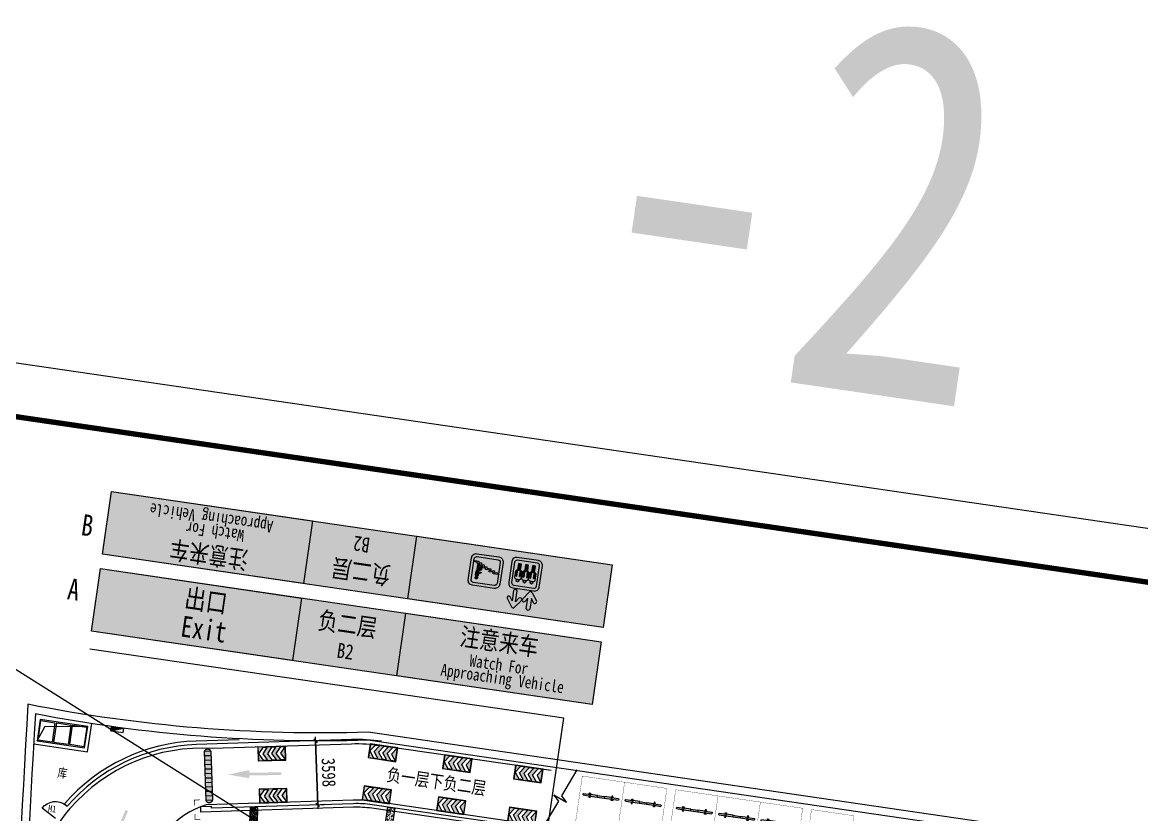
# Model space of a CAD drawing. Header units: inches. Extents: x -414268 to 632271, y -366004 to 318730.
# Drawn here: x 312251 to 375062, y 161812 to 206279 of the extents above; entities that cross this region are included whole.
import ezdxf
from ezdxf.enums import TextEntityAlignment as Align

# ---------------------------------------------------------------- set-up
doc = ezdxf.new("R2010")
doc.units = ezdxf.units.IN
doc.header["$LTSCALE"] = 1200
doc.header["$MEASUREMENT"] = 0
doc.layers.get('0').update_dxf_attribs({"linetype": 'CONTINUOUS', "lineweight": 0})
doc.layers.get('DEFPOINTS').update_dxf_attribs({"linetype": 'CONTINUOUS', "lineweight": 0})
for name, color, linetype, lineweight in [('0--PAI--', 7, 'CONTINUOUS', 0), ('0--PAI--BLACK', 7, 'CONTINUOUS', 0), ('0--PAI--BLUE', 5, 'CONTINUOUS', 0), ('0--PAI--HUANG', 40, 'CONTINUOUS', 0), ('0--尺寸', 3, 'CONTINUOUS', 0), ('0--挡车架', 7, 'CONTINUOUS', 0), ('0--灯箱字(黄底黑字)', 7, 'CONTINUOUS', 0), ('0--直行箭头', 7, 'CONTINUOUS', 0), ('0--立面标', 7, 'CONTINUOUS', 0), ('0--路缘线', 1, 'CONTINUOUS', 0), ('0-增加车位', 6, 'CONTINUOUS', 0), ('0－－车位', 4, 'CONTINUOUS', 0), ('7', 7, 'CONTINUOUS', 0), ('COL-GRID-UG-1_8A_200701111', 7, 'CONTINUOUS', 0), ('COL-GRID-UG-1_8A_200701112', 7, 'CONTINUOUS', 0), ('COL-GRID-UG-1_8A_200701113', 7, 'CONTINUOUS', 0), ('COLUMN', 7, 'CONTINUOUS', 0), ('HY消火栓', 7, 'CONTINUOUS', 0), ('LEE-KT1', 7, 'CONTINUOUS', 0), ('LTP-UG2$0$A-ANNO-SYMB-100', 7, 'CONTINUOUS', 0), ('LTP-UG2$0$A-WALL-PLHT', 7, 'CONTINUOUS', 0), ('PUB_TEXT', 7, 'CONTINUOUS', 0), ('PUB_TITLE', 7, 'CONTINUOUS', 0), ('WALL', 7, 'CONTINUOUS', 0), ('WINDOW', 7, 'CONTINUOUS', 0), ('WINDOW_TEXT', 7, 'CONTINUOUS', 0)]:
    doc.layers.add(name, color=color, linetype=linetype, lineweight=lineweight)
doc.layers.add('0--灯箱--字', color=7, linetype='CONTINUOUS', lineweight=0, true_color=0xf7f7f7)
doc.layers.add('0-栋牌字体', color=7, linetype='CONTINUOUS', lineweight=0, true_color=0xf7f7f7)
doc.styles.add('-宋体', font='', dxfattribs={"width": 0.8})
doc.styles.add('-黑体', font='simhei.ttf', dxfattribs={"width": 0.8})
doc.styles.add('COL-GRID-UG-1_8A_200701112', font='romans.shx', dxfattribs={"width": 0.85})
doc.styles.add('SIMPLEX', font='SIMPLEX.SHX')
doc.styles.get('-宋体').set_extended_font_data('SimSun')
doc.dimstyles.new('DIMN150', dxfattribs={"dimscale": 1.5, "dimtxt": 250, "dimasz": 1, "dimexe": 250, "dimexo": 300, "dimgap": 150, "dimtad": 1, "dimdec": 0, "dimzin": 0, "dimdsep": 46, "dimtxsty": 'COL-GRID-UG-1_8A_200701112', "dimblk": '_DIMX', "dimcen": 0.09, "dimdle": 0.375, "dimclrd": 1, "dimclre": 1, "dimclrt": 7, "dimadec": 0, "dimazin": 0, "dimtfac": 1, "dimtdec": 0, "dimtix": 1, "dimtmove": 0, "dimatfit": 3, "dimldrblk": '_DIMX', "dimfxl": 250, "dimtolj": 1, "dimtzin": 0, "dimarcsym": 0})

# ---------------------------------------------------------------- blocks, each defined once
blk = doc.blocks.new('$DDT_AUDIT_GENERATED__1DE2')
at = {"layer": 'COL-GRID-UG-1_8A_200701112'}
h = blk.add_hatch(dxfattribs=at)
h.set_pattern_fill('AR-CONC', color=251, scale=0.02, angle=8.3206, style=0)
h.set_pattern_definition([(50, (-65.09035, -5.26929), (0.14345204, -0.01255043), [0.015, -0.165]), (355, (-65.09035, -5.26929), (-0.02775027, 0.15043843), [0.012, -0.132]), (100.4514, (-65.0784, -5.27034), (0.11570188, 0.1378879), [0.01274804, -0.14022842]), (46.1842, (-65.09035, -5.2293), (0.2134482, -0.0331038), [0.0225, -0.2475]), (96.6356, (-65.07256, -5.23205), (0.18693254, 0.1948236), [0.01912206, -0.2103426]), (351.1842, (-65.09035, -5.2293), (0.1869324, 0.1948237), [0.018, -0.198]), (21, (-65.07035, -5.23929), (0.1193814, -0.08052378), [0.015, -0.165]), (326, (-65.07035, -5.23929), (0.04866307, 0.14503), [0.012, -0.132]), (71.4514, (-65.0604, -5.246), (0.16804453, 0.0645061), [0.01274804, -0.14022842]), (37.5, (-65.09035, -5.26929), (0.00243197, 0.06657877), [0, -0.1304, 0, -0.134, 0, -0.1325]), (7.5, (-65.09035, -5.26929), (0.05261391, 0.07888234), [0, -0.0764, 0, -0.1274, 0, -0.0505]), (327.5, (-65.13495, -5.26929), (0.106764487, -0.004510974), [0, -0.05, 0, -0.156, 0, -0.207]), (317.5, (-65.15495, -5.26929), (0.11663723, 0.020021), [0, -0.065, 0, -0.1036, 0, -0.147])])
h.paths.add_polyline_path([(0.45, -0.2), (-0.45, -0.2), (-0.45, 0.2), (0.45, 0.2)])
at = {"layer": 'COL-GRID-UG-1_8A_200701113'}
blk.add_lwpolyline([(0.45, -0.2), (-0.45, -0.2), (-0.45, 0.2), (0.45, 0.2)], close=True, dxfattribs=at)
blk = doc.blocks.new('HY')
for p, q in [((0, 0), (0.24, 0)), ((0, 0), (0.24, -0.7)), ((0, 0), (0, -0.7)), ((0.24, 0), (0.24, -0.7)), ((0, -0.7), (0.24, -0.7))]:
    blk.add_line(p, q)
blk.add_solid([(0, 0), (0.24, 0), (0.24, -0.7)])
blk = doc.blocks.new('_DBLK')
blk.add_line((-0.45, 0), (-0.45, -0.95))
blk.add_arc((-0.45, 0), 0.95, 270, 0)
at = {"layer": 'WINDOW_TEXT', "style": 'SIMPLEX', "flags": 9}
blk.add_attdef('A', text='', height=1, dxfattribs=at).set_placement((0, 1.5), align=Align.MIDDLE)
blk = doc.blocks.new('A$C6F4820FC')
at = {"layer": '0--挡车架'}
h = blk.add_hatch(color=256, dxfattribs=at)
h.paths.add_polyline_path([(2018, 79, 0.395204), (2018, 169), (1617, 169), (1617, 79), (1684, 79)])
h.paths.add_polyline_path([(819, 169), (819, 79), (1217, 79), (1217, 169)])
h.paths.add_polyline_path([(418, 79), (418, 169), (351, 169), (18, 169, 0.395204), (18, 79)])
h = blk.add_hatch(color=256, dxfattribs=at)
h.paths.add_polyline_path([(1617, 169), (1684, 169), (1684, 249), (1617, 249)])
h.paths.add_polyline_path([(1639, 209, -1), (1663, 209, -1)], flags=16)
h.paths.add_polyline_path([(1617, 0), (1684, 0), (1684, 79), (1617, 79)])
h.paths.add_polyline_path([(1639, 40, -1), (1663, 40, -1)], flags=16)
h.paths.add_polyline_path([(351, 249), (351, 169), (418, 169), (418, 249)])
h.paths.add_polyline_path([(397, 209, 1), (372, 209, 1)], flags=16)
h.paths.add_polyline_path([(418, 79), (351, 79), (351, 0), (418, 0)])
h.paths.add_polyline_path([(372, 40, -1), (397, 40, -1)], flags=16)
h = blk.add_hatch(color=40, dxfattribs=at)
h.paths.add_polyline_path([(1217, 169), (1217, 79), (1617, 79), (1617, 169)])
h.paths.add_polyline_path([(819, 79), (819, 169), (418, 169), (418, 79)])
for p, q in [((18, 169), (418, 169)), ((18, 79), (418, 79)), ((819, 169), (1217, 169)), ((819, 79), (1217, 79)), ((1617, 169), (2018, 169)), ((1617, 79), (2018, 79))]:
    blk.add_line(p, q, dxfattribs=at)
for points in [[(418, 169), (351, 169), (351, 249), (418, 249)], [(418, 79), (351, 79), (351, 0), (418, 0)], [(1617, 169), (1684, 169), (1684, 249), (1617, 249)], [(1617, 79), (1684, 79), (1684, 0), (1617, 0)]]:
    blk.add_lwpolyline(points, close=True, dxfattribs=at)
at = {"layer": '0--挡车架', "color": 0}
for points in [[(819, 169), (819, 79), (418, 79), (418, 169)], [(1617, 169), (1617, 79), (1217, 79), (1217, 169)]]:
    blk.add_lwpolyline(points, close=True, dxfattribs=at)
at = {"layer": '0--挡车架'}
for centre in [(385, 209), (385, 40), (1651, 209), (1651, 40)]:
    blk.add_circle(centre, 12.1, dxfattribs=at)
for centre, start, end in [((66, 124), 136.8717, 223.1283), ((1970, 124), 316.8717, 43.1283)]:
    blk.add_arc(centre, 65.8, start, end, dxfattribs=at)
blk = doc.blocks.new('A$C001A7B1A')
at = {"layer": '0－－车位', "const_width": 15}
blk.add_lwpolyline([(2407, 5308), (7, 5308), (7, 7), (2407, 7)], close=True, dxfattribs=at)
at = {"layer": '0--挡车架'}
blk.add_blockref('A$C6F4820FC', (190, 883), dxfattribs=at)
blk = doc.blocks.new('A$C5703102E')
at = {"layer": '0--PAI--BLUE'}
h = blk.add_hatch(color=5, dxfattribs=at)
h.paths.add_polyline_path([(220, 300), (410, 569), (220, 569), (30, 300), (220, 30), (410, 30)], flags=16)
h.paths.add_polyline_path([(10, 10), (1189, 10), (1189, 589), (10, 589)])
h.paths.add_polyline_path([(410, 300), (600, 30), (790, 30), (600, 300), (790, 569), (600, 569)], flags=16)
h.paths.add_polyline_path([(1169, 30), (979, 30), (790, 300), (979, 569), (1169, 569), (979, 300)], flags=16)
at = {"layer": '0--PAI--'}
for p, q in [((789, 300), (979, 569)), ((1169, 569), (979, 300)), ((979, 30), (789, 300)), ((979, 300), (1169, 30))]:
    blk.add_line(p, q, dxfattribs=at)
for points in [[(0, 0), (1199, 0), (1199, 599), (0, 599)], [(10, 10), (1189, 10), (1189, 589), (10, 589)], [(220, 300), (410, 569), (220, 569), (30, 300), (220, 30), (410, 30)], [(410, 300), (599, 30), (789, 30), (599, 300), (789, 569), (599, 569)]]:
    blk.add_lwpolyline(points, close=True, dxfattribs=at)
for points in [[(1169, 579), (979, 579)], [(979, 30), (1169, 30)]]:
    blk.add_lwpolyline(points, dxfattribs=at)
blk = doc.blocks.new('A$C64E23C6A')
at = {"layer": '0--PAI--BLACK'}
h = blk.add_hatch(color=256, dxfattribs=at)
h.paths.add_polyline_path([(2875, 0, 0.657895), (2875, 380)])
h.paths.add_polyline_path([(2375, 0), (2625, 0), (2625, 380), (2375, 380)])
h.paths.add_polyline_path([(1875, 0), (2125, 0), (2125, 380), (1875, 380)])
h.paths.add_polyline_path([(1625, 380), (1375, 380), (1375, 0), (1625, 0)])
h.paths.add_polyline_path([(1125, 380), (875, 380), (875, 0), (1125, 0)])
h.paths.add_polyline_path([(375, 0), (625, 0), (625, 380), (375, 380)])
h.paths.add_polyline_path([(125, 0), (125, 380, 0.657895)])
at = {"layer": '0--PAI--HUANG'}
h = blk.add_hatch(color=40, dxfattribs=at)
h.paths.add_polyline_path([(2875, 380), (2625, 380), (2625, 0), (2875, 0)])
h.paths.add_polyline_path([(2375, 380), (2125, 380), (2125, 0), (2375, 0)])
h.paths.add_polyline_path([(1875, 380), (1625, 380), (1625, 0), (1875, 0)])
h.paths.add_polyline_path([(1375, 380), (1125, 380), (1125, 0), (1375, 0)])
h.paths.add_polyline_path([(875, 380), (625, 380), (625, 0), (875, 0)])
h.paths.add_polyline_path([(375, 380), (125, 380), (125, 0), (375, 0)])
for p, q in [((125, 380), (2875, 380)), ((125, 380), (125, 0)), ((125, 0), (2875, 0)), ((375, 380), (375, 0)), ((625, 380), (625, 0)), ((875, 380), (875, 0)), ((1125, 380), (1125, 0)), ((1375, 380), (1375, 0)), ((1625, 380), (1625, 0)), ((1875, 380), (1875, 0)), ((2125, 380), (2125, 0)), ((2375, 380), (2375, 0)), ((2625, 380), (2625, 0)), ((2875, 380), (2875, 0))]:
    blk.add_line(p, q)
for centre, start, end in [((207, 190), 113.31859, 246.68141), ((2793, 190), 293.31859, 66.68141)]:
    blk.add_arc(centre, 207, start, end)
blk = doc.blocks.new('_DIMX')
blk.add_line((-150, 0), (150, 0))
at = {"const_width": 50}
blk.add_lwpolyline([(-70, -70), (70, 70)], dxfattribs=at)
blk = doc.blocks.new('*D288')
at = {"layer": '0--尺寸', "color": 0, "lineweight": -2}
for p, q in [((328706, 165955), (328823, 162362)), ((328901, 165963), (329081, 165969)), ((329017, 162367), (329197, 162373))]:
    blk.add_line(p, q, dxfattribs=at)
at = {"layer": 'DEFPOINTS', "color": 0}
for p in [(328451, 165949), (328568, 162352), (328823, 162360)]:
    blk.add_point(p, dxfattribs=at)
at = {"layer": '0--尺寸', "color": 0, "lineweight": -2, "xscale": 1.5, "yscale": 1.5, "zscale": 1.5}
for p, rotation in [((328706, 165957), 91.85077250246388), ((328823, 162360), 271.8507725024639)]:
    blk.add_blockref('_DIMX', p, dxfattribs=dict(at, rotation=rotation))
at = {"layer": '0--尺寸', "color": 7, "insert": (329439, 164180), "char_height": 750, "attachment_point": 5, "rotation": 271.85077, "style": '-黑体'}
blk.add_mtext('\\A1;3598', dxfattribs=at)
blk = doc.blocks.new('A$C27BC456A')
blk.add_hatch(color=250).paths.add_polyline_path([(14885, 112856), (14885, 114956), (8330, 114956), (8330, 112856)])
at = {"color": 250}
blk.add_lwpolyline([(8330, 114956), (14885, 114956), (14885, 112856), (8330, 112856), (8330, 114956)], dxfattribs=at)
blk = doc.blocks.new('A$C744A17C1')
at = {"true_color": 0xf7f7f7}
h = blk.add_hatch(color=7, dxfattribs=at)
edge = h.paths.add_edge_path()
edge.add_line((-3036, 95701), (-4283, 95701))
edge.add_arc((-4283, 95427), 273, 90, 180)
edge.add_line((-4556, 95427), (-4556, 94185))
edge.add_arc((-4283, 94185), 273, 180, 270)
edge.add_line((-4283, 93912), (-3036, 93912))
edge.add_arc((-3036, 94185), 273, 270, 360)
edge.add_line((-2763, 94185), (-2763, 95427))
edge.add_arc((-3036, 95427), 273, 0, 90)
edge = h.paths.add_edge_path(flags=16)
edge.add_line((-3061, 95535), (-4258, 95535))
edge.add_arc((-4258, 95403), 132, 90, 180)
edge.add_line((-4390, 95403), (-4390, 94210))
edge.add_arc((-4258, 94210), 132, 180, 270)
edge.add_line((-4258, 94078), (-3061, 94078))
edge.add_arc((-3061, 94210), 132, 270, 360)
edge.add_line((-2928, 94210), (-2928, 95403))
edge.add_arc((-3061, 95403), 132, 0, 90)
blk.add_hatch(color=7, dxfattribs=at).paths.add_polyline_path([(-2973, 94899), (-3229, 94898), (-3229, 94814), (-3456, 94813), (-3456, 94729), (-3683, 94728), (-3683, 94643), (-3849, 94643), (-3848, 94559), (-4016, 94558), (-4016, 94474), (-4177, 94473), (-4177, 94389), (-4338, 94388), (-4337, 94303), (-4113, 94304), (-4113, 94389), (-3952, 94389), (-3952, 94474), (-3789, 94474), (-3789, 94559), (-3621, 94559), (-3621, 94636), (-3621, 94644), (-3394, 94644), (-3395, 94729), (-3167, 94729), (-3168, 94814), (-2973, 94814)])
for points in [[(-4150, 94529), (-4150, 94521), (-4147, 94514), (-4143, 94507), (-4138, 94502), (-4126, 94495), (-4111, 94492), (-4097, 94495), (-4091, 94497), (-4085, 94502), (-4080, 94507), (-4076, 94514), (-4074, 94521), (-4073, 94530), (-4073, 94786), (-3976, 94739), (-3975, 94643), (-3974, 94633), (-3972, 94625), (-3968, 94617), (-3963, 94612), (-3957, 94607), (-3951, 94604), (-3936, 94601), (-3922, 94603), (-3916, 94606), (-3910, 94611), (-3905, 94616), (-3901, 94623), (-3898, 94631), (-3898, 94641), (-3898, 94756), (-3900, 94770), (-3905, 94780), (-3913, 94789), (-3922, 94795), (-3922, 94795), (-4039, 94850), (-4039, 94962), (-3945, 94916), (-3932, 94912), (-3920, 94914), (-3911, 94919), (-3905, 94927), (-3902, 94936), (-3904, 94946), (-3910, 94955), (-3915, 94960), (-3922, 94963), (-4039, 95021), (-4039, 95091), (-4041, 95107), (-4046, 95120), (-4053, 95132), (-4063, 95141), (-4074, 95148), (-4086, 95154), (-4100, 95156), (-4114, 95158), (-4128, 95157), (-4142, 95154), (-4155, 95148), (-4166, 95141), (-4175, 95132), (-4183, 95121), (-4188, 95108), (-4190, 95093), (-4190, 94884), (-4189, 94874), (-4186, 94864), (-4177, 94847), (-4164, 94833), (-4150, 94822), (-4150, 94794)], [(-4106, 95186), (-4093, 95189), (-4081, 95195), (-4071, 95203), (-4063, 95213), (-4056, 95224), (-4052, 95236), (-4051, 95250), (-4052, 95263), (-4056, 95275), (-4063, 95286), (-4071, 95296), (-4081, 95304), (-4093, 95310), (-4106, 95314), (-4119, 95315), (-4134, 95314), (-4146, 95310), (-4158, 95304), (-4168, 95296), (-4176, 95286), (-4182, 95275), (-4187, 95263), (-4188, 95250), (-4187, 95236), (-4182, 95224), (-4176, 95213), (-4168, 95203), (-4158, 95195), (-4146, 95189), (-4133, 95186), (-4119, 95184)]]:
    blk.add_hatch(color=256).paths.add_polyline_path(points)
at = {"color": 7, "lineweight": 0, "ltscale": 5, "true_color": 0xf7f7f7}
for points in [[(-3036, 95701), (-4283, 95701, 0.414214), (-4556, 95427), (-4556, 94185, 0.414214), (-4283, 93912), (-3036, 93912, 0.414214), (-2763, 94185), (-2763, 95427, 0.414214)], [(-3061, 95535), (-4258, 95535, 0.414214), (-4390, 95403), (-4390, 94210, 0.414214), (-4258, 94078), (-3061, 94078, 0.414214), (-2928, 94210), (-2928, 95403, 0.414214)]]:
    blk.add_lwpolyline(points, format="xyb", close=True, dxfattribs=at)
at = {"color": 7, "true_color": 0xf7f7f7}
blk.add_lwpolyline([(-2972, 94814), (-2973, 94899), (-3229, 94898), (-3229, 94814), (-3456, 94813), (-3456, 94729), (-3683, 94728), (-3683, 94643), (-3849, 94643), (-3848, 94559), (-4016, 94558), (-4016, 94474), (-4177, 94473), (-4177, 94389), (-4338, 94388), (-4337, 94303), (-4113, 94304), (-4113, 94389), (-3952, 94389), (-3952, 94474), (-3789, 94474), (-3789, 94559), (-3621, 94559), (-3621, 94636), (-3621, 94644), (-3394, 94644), (-3395, 94729), (-3167, 94729), (-3168, 94814), (-2973, 94814), (-2973, 94899)], dxfattribs=at)
at = {"layer": '0-栋牌字体', "linetype": 'ByBlock'}
for points in [[(-4150, 94529), (-4150, 94521), (-4147, 94514), (-4143, 94507), (-4138, 94502), (-4126, 94495), (-4111, 94492), (-4097, 94495), (-4091, 94497), (-4085, 94502), (-4080, 94507), (-4076, 94514), (-4074, 94521), (-4073, 94530), (-4073, 94786), (-3976, 94739), (-3975, 94643), (-3974, 94633), (-3972, 94625), (-3968, 94617), (-3963, 94612), (-3957, 94607), (-3951, 94604), (-3936, 94601), (-3922, 94603), (-3916, 94606), (-3910, 94611), (-3905, 94616), (-3901, 94623), (-3898, 94631), (-3898, 94641), (-3898, 94756), (-3900, 94770), (-3905, 94780), (-3913, 94789), (-3922, 94795), (-3922, 94795), (-4039, 94850), (-4039, 94962), (-3945, 94916), (-3932, 94912), (-3920, 94914), (-3911, 94919), (-3905, 94927), (-3902, 94936), (-3904, 94946), (-3910, 94955), (-3915, 94960), (-3922, 94963), (-4039, 95021), (-4039, 95091), (-4041, 95107), (-4046, 95120), (-4053, 95132), (-4063, 95141), (-4074, 95148), (-4086, 95154), (-4100, 95156), (-4114, 95158), (-4128, 95157), (-4142, 95154), (-4155, 95148), (-4166, 95141), (-4175, 95132), (-4183, 95121), (-4188, 95108), (-4190, 95093), (-4190, 94884), (-4189, 94874), (-4186, 94864), (-4177, 94847), (-4164, 94833), (-4150, 94822), (-4150, 94794)], [(-4106, 95186), (-4093, 95189), (-4081, 95195), (-4071, 95203), (-4063, 95213), (-4056, 95224), (-4052, 95236), (-4051, 95250), (-4052, 95263), (-4056, 95275), (-4063, 95286), (-4071, 95296), (-4081, 95304), (-4093, 95310), (-4106, 95314), (-4119, 95315), (-4134, 95314), (-4146, 95310), (-4158, 95304), (-4168, 95296), (-4176, 95286), (-4182, 95275), (-4187, 95263), (-4188, 95250), (-4187, 95236), (-4182, 95224), (-4176, 95213), (-4168, 95203), (-4158, 95195), (-4146, 95189), (-4133, 95186), (-4119, 95184)]]:
    blk.add_lwpolyline(points, close=True, dxfattribs=at)

msp = doc.modelspace()

# ---------------------------------------------------------------- hatches: boundary and pattern name
for points in [[(328538, 178293.7), (317259, 179943.3), (316745.4, 176431.6), (328024.4, 174782.1)], [(327404.8, 170458.7), (327918.4, 173970.4), (316639.4, 175619.9), (316125.8, 172108.3)], [(333257.5, 169602.8), (344219, 167999.6), (344732.6, 171511.3), (333771.1, 173114.4)]]:
    msp.add_hatch(color=250).paths.add_polyline_path(points)
at = {"lineweight": 0, "ltscale": 5}
for points in [[(333877.1, 173926.1), (328024.4, 174782.1), (328538, 178293.7), (334390.7, 177437.7)], [(327918.4, 173970.4), (333771.1, 173114.4), (333257.5, 169602.8), (327404.8, 170458.7)]]:
    msp.add_hatch(color=152, dxfattribs=at).paths.add_polyline_path(points)
at = {"lineweight": 0, "ltscale": 5, "true_color": 0xf7f7f7}
h = msp.add_hatch(color=7, dxfattribs=at)
edge = h.paths.add_edge_path(flags=0)
edge.add_arc((340822.1, 174827.9), 74, 351.6794, 711.6794, ccw=False)
edge = h.paths.add_edge_path(flags=0)
edge.add_arc((340430.5, 174885.1), 74, 351.6794, 711.6794, ccw=False)
edge = h.paths.add_edge_path(flags=0)
edge.add_arc((340034.9, 174943), 74, 351.6794, 711.6794, ccw=False)
edge = h.paths.add_edge_path()
edge.add_line((339768.4, 174538.1), (340959.4, 174363.9))
edge.add_arc((340997.6, 174625), 263.9, 621.6794, 711.6794)
edge.add_line((341258.7, 174586.8), (341432.3, 175773.8))
edge.add_arc((341171.2, 175812), 263.9, 711.6794, 801.6794)
edge.add_line((341209.4, 176073.1), (340018.3, 176247.3))
edge.add_arc((339980.1, 175986.2), 263.9, 441.6794, 531.6794)
edge.add_line((339719, 176024.4), (339545.4, 174837.4))
edge.add_arc((339806.5, 174799.2), 263.9, 531.6794, 621.6794)
edge = h.paths.add_edge_path(flags=16)
edge.add_line((339815.2, 174692.9), (340958.8, 174525.6))
edge.add_arc((340977.3, 174652.2), 128, 621.6794, 711.6794)
edge.add_line((341104, 174633.7), (341270.6, 175773.2))
edge.add_arc((341144, 175791.8), 128, 711.6794, 801.6794)
edge.add_line((341162.5, 175918.4), (340018.9, 176085.6))
edge.add_arc((340000.4, 175959), 128, 441.6794, 531.6794)
edge.add_line((339873.8, 175977.5), (339707.2, 174838))
edge.add_arc((339833.8, 174819.5), 128, 531.6794, 621.6794)
edge = h.paths.add_edge_path(flags=0)
edge.add_line((340944.2, 175056.1), (340962.3, 175053.5))
edge.add_line((340962.3, 175053.5), (341008.8, 175371.8))
edge.add_arc((341016.7, 175370.7), 8, 441.6794, 531.6794, ccw=False)
edge.add_line((341017.9, 175378.6), (341034.5, 175376.2))
edge.add_arc((341033.4, 175368.3), 8, 399.759411, 441.6794, ccw=False)
edge.add_line((341039.5, 175373.4), (341047.8, 175363.4))
edge.add_line((341047.8, 175363.4), (341074.8, 175331))
edge.add_arc((341068.6, 175325.8), 8, 351.6794, 399.759411, ccw=False)
edge.add_line((341076.6, 175324.7), (341022.8, 174957.1))
edge.add_arc((340959.5, 174966.4), 64, 621.6794, 711.6794, ccw=False)
edge.add_line((340950.2, 174903.1), (340714.9, 174937.5))
edge.add_arc((340724.2, 175000.8), 64, 531.6794, 621.6794, ccw=False)
edge.add_line((340660.9, 175010.1), (340712.5, 175362.8))
edge.add_line((340712.5, 175362.8), (340762.5, 175412.6))
edge.add_arc((340768.2, 175407), 8, 441.6794, 494.859094, ccw=False)
edge.add_line((340769.3, 175414.9), (340796.3, 175410.9))
edge.add_arc((340795.2, 175403), 8, 351.6794, 441.6794, ccw=False)
edge.add_line((340803.1, 175401.9), (340756.5, 175083.2))
edge.add_line((340756.5, 175083.2), (340775.7, 175080.4))
edge.add_line((340775.7, 175080.4), (340878.4, 175783.1))
edge.add_line((340878.4, 175783.1), (340955.3, 175771.9))
edge.add_line((340955.3, 175771.9), (340900, 175393.5))
edge.add_line((340900, 175393.5), (340914.5, 175391.4))
edge.add_line((340914.5, 175391.4), (340969.9, 175769.8))
edge.add_line((340969.9, 175769.8), (341046.9, 175758.5))
edge.add_line((341046.9, 175758.5), (340944.2, 175056.1))
edge = h.paths.add_edge_path(flags=0)
edge.add_line((340552.6, 175113.4), (340570.6, 175110.8))
edge.add_line((340570.6, 175110.8), (340617.2, 175429.1))
edge.add_arc((340625.1, 175428), 8, 441.6794, 531.6794, ccw=False)
edge.add_line((340626.3, 175435.9), (340642.9, 175433.4))
edge.add_arc((340641.8, 175425.5), 8, 399.759411, 441.6794, ccw=False)
edge.add_line((340647.9, 175430.6), (340656.2, 175420.7))
edge.add_line((340656.2, 175420.7), (340683.2, 175388.2))
edge.add_arc((340677, 175383.1), 8, 351.6794, 399.759411, ccw=False)
edge.add_line((340684.9, 175382), (340631.2, 175014.4))
edge.add_arc((340567.9, 175023.7), 64, 621.6794, 711.6794, ccw=False)
edge.add_line((340558.6, 174960.4), (340323.3, 174994.8))
edge.add_arc((340332.6, 175058.1), 64, 531.6794, 621.6794, ccw=False)
edge.add_line((340269.3, 175067.3), (340320.8, 175420.1))
edge.add_line((340320.8, 175420.1), (340370.9, 175469.9))
edge.add_arc((340376.6, 175464.2), 8, 441.6794, 494.859094, ccw=False)
edge.add_line((340377.7, 175472.1), (340404.7, 175468.2))
edge.add_arc((340403.6, 175460.3), 8, 351.6794, 441.6794, ccw=False)
edge.add_line((340411.5, 175459.1), (340364.9, 175140.4))
edge.add_line((340364.9, 175140.4), (340384.1, 175137.6))
edge.add_line((340384.1, 175137.6), (340486.8, 175840.4))
edge.add_line((340486.8, 175840.4), (340563.7, 175829.2))
edge.add_line((340563.7, 175829.2), (340508.4, 175450.8))
edge.add_line((340508.4, 175450.8), (340522.9, 175448.7))
edge.add_line((340522.9, 175448.7), (340578.3, 175827))
edge.add_line((340578.3, 175827), (340655.3, 175815.8))
edge.add_line((340655.3, 175815.8), (340552.6, 175113.4))
edge = h.paths.add_edge_path(flags=0)
edge.add_line((340157.4, 175171.2), (340175.5, 175168.5))
edge.add_line((340175.5, 175168.5), (340222, 175486.9))
edge.add_arc((340229.9, 175485.8), 8, 441.6794, 531.6794, ccw=False)
edge.add_line((340231.1, 175493.7), (340247.7, 175491.2))
edge.add_arc((340246.6, 175483.3), 8, 399.759411, 441.6794, ccw=False)
edge.add_line((340252.7, 175488.4), (340261, 175478.5))
edge.add_line((340261, 175478.5), (340288, 175446))
edge.add_arc((340281.9, 175440.9), 8, 351.6794, 399.759411, ccw=False)
edge.add_line((340289.8, 175439.8), (340236, 175072.2))
edge.add_arc((340172.7, 175081.5), 64, 621.6794, 711.6794, ccw=False)
edge.add_line((340163.5, 175018.2), (339928.1, 175052.6))
edge.add_arc((339937.4, 175115.9), 64, 531.6794, 621.6794, ccw=False)
edge.add_line((339874.1, 175125.1), (339925.7, 175477.9))
edge.add_line((339925.7, 175477.9), (339975.8, 175527.7))
edge.add_arc((339981.4, 175522), 8, 441.6794, 494.859094, ccw=False)
edge.add_line((339982.6, 175529.9), (340009.5, 175526))
edge.add_arc((340008.4, 175518.1), 8, 351.6794, 441.6794, ccw=False)
edge.add_line((340016.3, 175516.9), (339969.7, 175198.2))
edge.add_line((339969.7, 175198.2), (339988.9, 175195.4))
edge.add_line((339988.9, 175195.4), (340091.7, 175898.2))
edge.add_line((340091.7, 175898.2), (340168.6, 175887))
edge.add_line((340168.6, 175887), (340113.2, 175508.6))
edge.add_line((340113.2, 175508.6), (340127.8, 175506.4))
edge.add_line((340127.8, 175506.4), (340183.1, 175884.8))
edge.add_line((340183.1, 175884.8), (340260.1, 175873.6))
edge.add_line((340260.1, 175873.6), (340157.4, 175171.2))
for points in [[(339874.7, 173454.9, -0.6624751), (339701.4, 173480.2), (339461.3, 173952.4, -0.8769134), (339618.6, 174038.2), (339735.5, 173816.3), (339820.8, 174399.5, -0.7104157), (340016.7, 174370.9), (339927.8, 173762.6), (340112.5, 173961.5, -0.9042848), (340251.3, 173817.3)], [(341109.1, 173805.6, -0.9042848), (340934.8, 173707.2), (340814.8, 173950.7), (340725.8, 173342.4, -0.7104157), (340529.9, 173371.1), (340615.2, 173954.2), (340439.6, 173775.2, -0.8769134), (340313.5, 173902.4), (340678.8, 174286, -0.6624751), (340852.1, 174260.7)]]:
    msp.add_hatch(color=7, dxfattribs=at).paths.add_polyline_path(points)
at = {"layer": '0--灯箱--字'}
for points in [[(343527.3, 173455.8), (344147.6, 173952.5), (344219.8, 174445.8), (343804.2, 174113.1), (343970.8, 175252.6), (343616.9, 175304.4), (343450.2, 174164.8), (343147.3, 174602.7), (343075.1, 174109.3)], [(317186.9, 173888.9), (317683.5, 173268.6), (318176.8, 173196.4), (317844.1, 173612.1), (318983.6, 173445.4), (319035.4, 173799.3), (317895.9, 173966), (318333.7, 174268.9), (317840.3, 174341.1)]]:
    msp.add_hatch(color=256, dxfattribs=at).paths.add_polyline_path(points)
at = {"layer": '0--直行箭头'}
for points in [[(323784, 164060.7), (324979.8, 164307.3), (324982.5, 164157.3), (326782.2, 164189.7), (326784.9, 164039.7), (324985.2, 164007.3), (324987.9, 163857.4)], [(316968.1, 159269.6), (317631.4, 160294.5), (317492.7, 160351.4), (318175.4, 162016.9), (318036.6, 162073.8), (317353.9, 160408.3), (317215.1, 160465.2)]]:
    msp.add_hatch(color=256, dxfattribs=at).paths.add_polyline_path(points)

# ---------------------------------------------------------------- linework, layer by layer
at = {"color": 7, "lineweight": 0, "ltscale": 5, "true_color": 0xf7f7f7}
for p, q in [((340091.7, 175898.2), (339988.9, 175195.4)), ((340168.6, 175887), (340091.7, 175898.2)), ((340113.2, 175508.6), (340168.6, 175887)), ((340183.1, 175884.8), (340127.8, 175506.4)), ((340157.4, 175171.2), (340260.1, 175873.6)), ((340260.1, 175873.6), (340183.1, 175884.8)), ((339925.7, 175477.9), (339874.1, 175125.1)), ((339975.8, 175527.7), (339925.7, 175477.9)), ((339969.7, 175198.2), (340016.3, 175516.9)), ((340009.5, 175526), (339982.6, 175529.9)), ((340127.8, 175506.4), (340113.2, 175508.6)), ((340222, 175486.9), (340175.5, 175168.5)), ((340247.7, 175491.2), (340231.1, 175493.7)), ((340236, 175072.2), (340289.8, 175439.8)), ((340261, 175478.5), (340252.7, 175488.4)), ((340288, 175446), (340261, 175478.5)), ((340320.8, 175420.1), (340269.3, 175067.3)), ((340370.9, 175469.9), (340320.8, 175420.1)), ((340364.9, 175140.4), (340411.5, 175459.1)), ((340404.7, 175468.2), (340377.7, 175472.1)), ((340486.8, 175840.4), (340384.1, 175137.6)), ((340563.7, 175829.2), (340486.8, 175840.4)), ((340508.4, 175450.8), (340563.7, 175829.2)), ((340522.9, 175448.7), (340508.4, 175450.8)), ((340578.3, 175827), (340522.9, 175448.7)), ((340552.6, 175113.4), (340655.3, 175815.8)), ((340617.2, 175429.1), (340570.6, 175110.8)), ((340655.3, 175815.8), (340578.3, 175827)), ((340642.9, 175433.4), (340626.3, 175435.9)), ((340631.2, 175014.4), (340684.9, 175382)), ((340656.2, 175420.7), (340647.9, 175430.6)), ((340683.2, 175388.2), (340656.2, 175420.7)), ((340712.5, 175362.8), (340660.9, 175010.1)), ((340762.5, 175412.6), (340712.5, 175362.8)), ((340756.5, 175083.2), (340803.1, 175401.9)), ((340796.3, 175410.9), (340769.3, 175414.9)), ((340878.4, 175783.1), (340775.7, 175080.4)), ((340955.3, 175771.9), (340878.4, 175783.1)), ((340900, 175393.5), (340955.3, 175771.9)), ((340914.5, 175391.4), (340900, 175393.5)), ((340969.9, 175769.8), (340914.5, 175391.4)), ((340944.2, 175056.1), (341046.9, 175758.5)), ((341008.8, 175371.8), (340962.3, 175053.5)), ((341046.9, 175758.5), (340969.9, 175769.8)), ((341034.5, 175376.2), (341017.9, 175378.6)), ((341022.8, 174957.1), (341076.6, 175324.7)), ((341047.8, 175363.4), (341039.5, 175373.4)), ((341074.8, 175331), (341047.8, 175363.4)), ((339928.1, 175052.6), (340163.5, 175018.2)), ((339969.7, 175198.2), (339988.9, 175195.4)), ((340157.4, 175171.2), (340175.5, 175168.5)), ((340323.3, 174994.8), (340558.6, 174960.4)), ((340364.9, 175140.4), (340384.1, 175137.6)), ((340552.6, 175113.4), (340570.6, 175110.8)), ((340714.9, 174937.5), (340950.2, 174903.1)), ((340756.5, 175083.2), (340775.7, 175080.4)), ((340944.2, 175056.1), (340962.3, 175053.5))]:
    msp.add_line(p, q, dxfattribs=at)
at = {"color": 250}
for points in [[(344838.6, 172323), (316745.4, 176431.6), (317259, 179943.3), (345352.2, 175834.6), (344838.6, 172323)], [(328024.4, 174782.1), (316745.4, 176431.6), (317259, 179943.3), (328538, 178293.7), (328024.4, 174782.1)], [(328024.4, 174782.1), (316745.4, 176431.6), (317259, 179943.3), (328538, 178293.7), (328024.4, 174782.1)], [(316639.4, 175619.9), (344732.6, 171511.3), (344219, 167999.6), (316125.8, 172108.3), (316639.4, 175619.9)], [(316639.4, 175619.9), (327918.4, 173970.4), (327404.8, 170458.7), (316125.8, 172108.3), (316639.4, 175619.9)], [(333771.1, 173114.4), (344732.6, 171511.3), (344219, 167999.6), (333257.5, 169602.8), (333771.1, 173114.4)], [(333771.1, 173114.4), (344732.6, 171511.3), (344219, 167999.6), (333257.5, 169602.8), (333771.1, 173114.4)]]:
    msp.add_lwpolyline(points, dxfattribs=at)
at = {"color": 7, "lineweight": 0, "ltscale": 5, "true_color": 0xf7f7f7}
for points in [[(339768.4, 174538.1), (340959.4, 174363.9, 0.4142136), (341258.7, 174586.8), (341432.3, 175773.8, 0.4142136), (341209.4, 176073.1), (340018.3, 176247.3, 0.4142136), (339719, 176024.4), (339545.4, 174837.4, 0.4142136)], [(339815.2, 174692.9), (340958.8, 174525.6, 0.4142136), (341104, 174633.7), (341270.6, 175773.2, 0.4142136), (341162.5, 175918.4), (340018.9, 176085.6, 0.4142136), (339873.8, 175977.5), (339707.2, 174838, 0.4142136)]]:
    msp.add_lwpolyline(points, format="xyb", close=True, dxfattribs=at)
at = {"color": 6}
for points in [[(328140.5, 159707.3), (310518, 170799.1), (282286, 174928.1)], [(340707.1, 154077), (342629, 167217.5), (316045.4, 171105.4)]]:
    msp.add_lwpolyline(points, dxfattribs=at)
at = {"color": 7, "lineweight": 0, "ltscale": 5, "true_color": 0xf7f7f7}
for centre in [(340034.9, 174943), (340430.5, 174885.1), (340822.1, 174827.9)]:
    msp.add_circle(centre, 74, dxfattribs=at)
for centre, radius, start, end in [((339981.4, 175522), 8, 81.6794, 134.859094), ((340008.4, 175518.1), 8, 351.6794, 81.6794), ((340229.9, 175485.8), 8, 81.6794, 171.6794), ((340246.6, 175483.3), 8, 39.759411, 81.6794), ((340281.9, 175440.9), 8, 351.6794, 39.759411), ((340376.6, 175464.2), 8, 81.6794, 134.859094), ((340403.6, 175460.3), 8, 351.6794, 81.6794), ((340625.1, 175428), 8, 81.6794, 171.6794), ((340641.8, 175425.5), 8, 39.759411, 81.6794), ((340677, 175383.1), 8, 351.6794, 39.759411), ((340768.2, 175407), 8, 81.6794, 134.859094), ((340795.2, 175403), 8, 351.6794, 81.6794), ((341016.7, 175370.7), 8, 81.6794, 171.6794), ((341033.4, 175368.3), 8, 39.759411, 81.6794), ((341068.6, 175325.8), 8, 351.6794, 39.759411), ((339937.4, 175115.9), 64, 171.6794, 261.6794), ((340172.7, 175081.5), 64, 261.6794, 351.6794), ((340332.6, 175058.1), 64, 171.6794, 261.6794), ((340567.9, 175023.7), 64, 261.6794, 351.6794), ((340724.2, 175000.8), 64, 171.6794, 261.6794), ((340959.5, 174966.4), 64, 261.6794, 351.6794)]:
    msp.add_arc(centre, radius, start, end, dxfattribs=at)
at = {"layer": '0--立面标', "const_width": 40}
for points in [[(322206.5, 162644.8), (321907.2, 162623.3), (321928.7, 162324.1)], [(322234.3, 161548.4), (321934.4, 161554.7), (321940.7, 161854.6)]]:
    msp.add_lwpolyline(points, dxfattribs=at)
at = {"layer": '0--路缘线'}
for p, q in [((330817.3, 162625), (322559.7, 162358.2)), ((341468.5, 161165.7), (331914.8, 162563))]:
    msp.add_line(p, q, dxfattribs=at)
msp.add_lwpolyline([(341924.3, 164282.6), (332370.6, 165679.8, 0.0444101), (330715.6, 165773.3), (322926.9, 165521.7)], format="xyb", dxfattribs=at)
for centre, radius, start, end in [((322319, 155769), 9771.6, 86.433511, 139.237156), ((322336.6, 155745.9), 9800, 139.202213, 177.451798), ((323976.6, 157838), 4737, 107.403694, 170.675181), ((331017.6, 156428.2), 6200, 81.6794, 91.850773)]:
    msp.add_arc(centre, radius, start, end, dxfattribs=at)
at = {"layer": '0-增加车位', "color": 7, "lineweight": 0, "ltscale": 5, "true_color": 0xf7f7f7}
for points in [[(339735.5, 173816.3), (339618.6, 174038.2)], [(339820.8, 174399.5), (339735.5, 173816.3)], [(340112.5, 173961.5), (339927.8, 173762.6), (340016.7, 174370.9)], [(340313.5, 173902.4), (340678.8, 174286)], [(340852.1, 174260.7), (340852.1, 174260.7), (341109.3, 173805.4), (341109.2, 173805.4)], [(339461.3, 173952.4), (339701.4, 173480.2)], [(339874.7, 173454.9), (339874.7, 173454.9), (340251.5, 173817.5), (340251.5, 173817.5)], [(340615.2, 173954.2), (340439.6, 173775.2)], [(340529.9, 173371.1), (340615.2, 173954.2)], [(340934.8, 173707.2), (340814.8, 173950.7), (340725.8, 173342.4)]]:
    msp.add_lwpolyline(points, dxfattribs=at)
for centre, radius, start, end in [((339545.6, 173984.9), 90.3, 36.112537, 201.104372), ((339913.8, 174351), 104.8, 10.89823, 152.460569), ((340760.1, 174236.6), 95.1, 14.632436, 148.726364), ((339793.5, 173504.3), 95.1, 194.632436, 328.726364), ((340174.6, 173882.4), 100.6, 319.653249, 128.143488), ((340384.9, 173847.1), 90.3, 142.254427, 307.246263), ((340632.8, 173390.9), 104.8, 190.89823, 332.460569), ((341017, 173765.2), 100.6, 215.215312, 23.70555)]:
    msp.add_arc(centre, radius, start, end, dxfattribs=at)
at = {"layer": 'COLUMN'}
for points in [[(401078, 79646.6), (407080.4, 155410.3), (331663.3, 166440.2, -0.0568122), (312564.1, 168002.5, 0.0239362), (311679.2, 95649.1, 0.3621818), (320225.8, 86110.6), (395371.9, 75120.6)], [(400644.9, 79877.4), (406598.6, 155026), (331637.7, 165989.1, -0.0551749), (312982.7, 167462.7, 0.0237661), (312128.9, 95665.2, 0.3621818), (320290.9, 86555.9), (395244.6, 75594)]]:
    msp.add_lwpolyline(points, format="xyb", close=True, dxfattribs=at)
at = {"layer": 'LEE-KT1'}
for p, q in [((313073.5, 165957.3), (313530.7, 166771.7)), ((313530.7, 166771.7), (315918.8, 166753.9))]:
    msp.add_line(p, q, dxfattribs=at)
for points in [[(313073.5, 165957.3), (315745.1, 165566.6), (315918.8, 166753.9), (313247.2, 167144.7)], [(313289.4, 167087.9), (314081, 166972.2), (313921.8, 165883.8), (313130.2, 165999.5)], [(314180, 166957.7), (314971.5, 166841.9), (314812.4, 165753.5), (314020.8, 165869.3)], [(315070.5, 166827.5), (315862.1, 166711.7), (315702.9, 165623.3), (314911.3, 165739)]]:
    msp.add_lwpolyline(points, close=True, dxfattribs=at)
msp.add_lwpolyline([(312884.6, 165782.8), (315914.1, 165339.7), (316145.1, 166919.2)], dxfattribs=at)
at = {"layer": 'LTP-UG2$0$A-ANNO-SYMB-100'}
msp.add_lwpolyline([(341287.7, 160787.9), (342349.1, 162567.2), (342085.1, 162928.9), (342439, 162717.8), (342792.9, 162506.6), (342528.8, 162868.3), (343394.9, 164320.1)], dxfattribs=at)
at = {"layer": 'LTP-UG2$0$A-WALL-PLHT'}
msp.add_arc((331032, 156527.2), 9500, 81.6794, 91.850773, dxfattribs=at)
at = {"layer": 'PUB_TITLE'}
msp.add_lwpolyline([(254017.2, 68303.4), (272250.9, 192977.1), (448575.2, 167189.5), (430341.5, 42515.8)], close=True, dxfattribs=at)
at = {"layer": 'PUB_TITLE', "const_width": 300}
msp.add_lwpolyline([(261872.4, 70186.5), (427807.2, 45918.3), (445172.6, 164655.2), (279237.9, 188923.4)], close=True, dxfattribs=at)
at = {"layer": 'WALL'}
for p, q in [((324421.7, 166018.6), (322007.2, 165940.6)), ((330725.2, 166022.2), (322013.7, 165740.7)), ((314615, 162410.5), (314766.4, 162279.8)), ((322859.7, 162266.2), (322260, 162246.8))]:
    msp.add_line(p, q, dxfattribs=at)
for points in [[(341328.6, 160781.9), (331856.9, 162167.2, 0.0444101), (330830.3, 162225.2), (322269.6, 161948.6), (322260, 162246.8)], [(341439.5, 160967.8), (331885.8, 162365.1, 0.0444101), (330823.8, 162425.1), (322862.9, 162167.8), (322859.7, 162266.2)]]:
    msp.add_lwpolyline(points, format="xyb", dxfattribs=at)
for radius in [10200, 10000]:
    msp.add_arc((322336.6, 155745.9), radius, 91.850773, 139.202213, dxfattribs=at)

# ---------------------------------------------------------------- block references
at = {"xscale": 1.689999999944121, "yscale": 1.690000000002328, "zscale": 1.68999999998348, "rotation": 171.6793996826179}
msp.add_blockref('A$C27BC456A', (386881.4, 362515.8), dxfattribs=at)
at = {"xscale": -1, "rotation": 171.6793996836047}
for name, p in [('A$C744A17C1', (355590.1, 268762.4)), ('A$C001A7B1A', (343668.7, 163984.5)), ('A$C001A7B1A', (346043.5, 163637.2)), ('A$C001A7B1A', (348913, 163217.5)), ('A$C001A7B1A', (351287.7, 162870.2)), ('A$C001A7B1A', (353662.4, 162522.9)), ('A$C001A7B1A', (356531.9, 162103.2))]:
    msp.add_blockref(name, p, dxfattribs=at)
at = {"rotation": 271.8507725013691}
msp.add_blockref('A$C64E23C6A', (322450.8, 165478.7), dxfattribs=at)
at = {"layer": '7', "zscale": 1.3}
for p, xscale, yscale, rotation in [((325481.4, 164824.6), 1.299999999992806, 1.300000000008367, 1.850772501893371), ((331658.3, 165009.6), 1.299999999989336, 1.30000000000291, 351.6793996836047), ((335833.8, 164398.9), 1.299999999989336, 1.30000000000291, 351.6793996836047), ((339815.7, 163816.6), 1.299999999989336, 1.30000000000291, 351.6793996836047), ((331313.3, 162650.9), 1.299999999989336, 1.30000000000291, 351.6793996836047), ((325557.9, 162455), 1.299999999992806, 1.300000000008367, 1.850772501893371), ((335488.8, 162040.3), 1.299999999989336, 1.30000000000291, 351.6793996836047), ((339470.8, 161457.9), 1.299999999989336, 1.30000000000291, 351.6793996836047)]:
    msp.add_blockref('A$C5703102E', p, dxfattribs=dict(at, xscale=xscale, yscale=yscale, rotation=rotation))
at = {"layer": 'COL-GRID-UG-1_8A_200701111', "yscale": 1000.000000000015, "zscale": 1000}
for p, xscale, rotation in [((325232.6, 161769.3), 999.9999999999843, 268.5580850816467), ((332891.4, 161763.2), 1000.000000000014, 81.6793996839918)]:
    msp.add_blockref('$DDT_AUDIT_GENERATED__1DE2', p, dxfattribs=dict(at, xscale=xscale, rotation=rotation))
at = {"layer": 'HY消火栓', "xscale": 999.999999999991, "yscale": 1000.000000000015, "zscale": 1000, "rotation": 81.67939968403546}
msp.add_blockref('HY', (317222.1, 166519.7), dxfattribs=at)
at = {"layer": 'WINDOW', "xscale": -1000.000000000009, "yscale": 1000.000000000015, "zscale": 1000, "rotation": 232.0397973049931}
msp.add_blockref('_DBLK', (314383.2, 161951), dxfattribs=at)

# ---------------------------------------------------------------- texts
at = {"color": 1, "style": '-黑体', "width": 0.8}
for s, p in [('B', (315499.4, 177510.2)), ('A', (314727.5, 173911.4))]:
    msp.add_text(s, height=1190.7, rotation=351.6794, dxfattribs=at).set_placement(p)
at = {"layer": '0--灯箱字(黄底黑字)', "color": 7, "true_color": 0xffffff, "style": '-宋体', "width": 0.8}
for s, height, rotation, p in [(' Approaching Vehicle', 673.92, 171.6794, (326720, 178237.7)), ('Watch For ', 673.92, 171.6794, (324730.6, 177777.7)), ('注意来车', 1014, 171.6794, (324980.7, 176585.1)), ('B2', 845, 171.6794, (331802.8, 177335.4)), ('负二层', 1014, 171.6794, (332982.4, 175705.4)), ('出口', 1098.5, 351.6794, (321295, 173448.1)), ('Exit', 1170, 351.6794, (321088.4, 171823.1)), ('负二层', 1014, 351.6794, (328790.5, 172245.2)), ('注意来车', 1014, 351.6794, (336755.9, 171330.6)), ('B2', 845, 351.6794, (329857.2, 170631.7)), (' Approaching Vehicle', 673.92, 351.6794, (335327, 169680.1)), ('Watch For ', 673.92, 351.6794, (337316.4, 170140))]:
    msp.add_text(s, height=height, rotation=rotation, dxfattribs=at).set_placement(p)
at = {"layer": 'PUB_TEXT', "style": '-黑体', "width": 0.8}
for s, height, p in [('-2', 21000, (343002.6, 187879.7)), ('库', 500, (314197.8, 163938.9)), ('负一层下负二层', 735, (332660.6, 163715.3))]:
    msp.add_text(s, height=height, rotation=351.6794, dxfattribs=at).set_placement(p)
at = {"layer": 'WINDOW_TEXT', "style": '-黑体', "width": 0.8}
msp.add_text('M1', height=375, rotation=351.6794, dxfattribs=at).set_placement((313677.4, 161988.1))

# ---------------------------------------------------------------- dimensions: what is measured, and where the dimension line sits
at = {"layer": '0--尺寸'}
dim = msp.add_aligned_dim(p1=(328451.3, 165948.7), p2=(328567.5, 162352.2), distance=255.2, dimstyle='DIMN150', override={"dimtxt": 500, "dimgap": 200, "dimtxsty": '-黑体', "dimclrd": 0, "dimclre": 0, "dimfxl": 0.36, "dimarcsym": 1}, dxfattribs=at)
dim.commit()
dim.dimension.update_dxf_attribs({"geometry": '*D288', "text_midpoint": (329439.2, 164180.5)})

doc.saveas('drawing.dxf')
